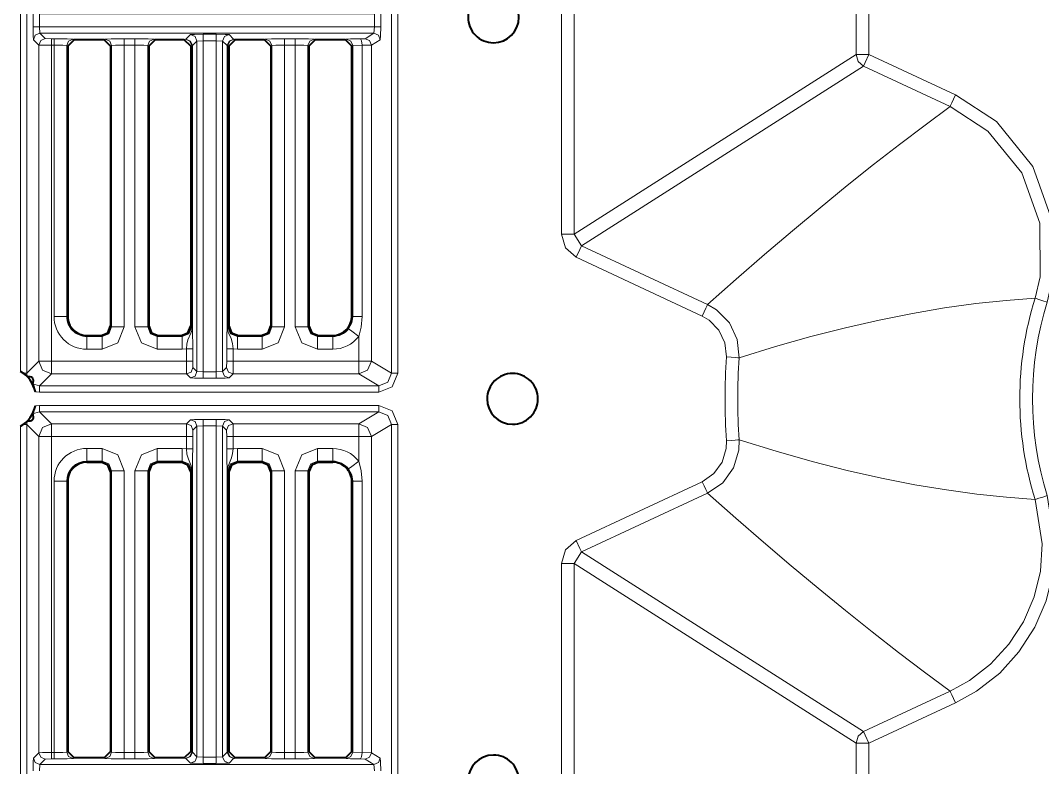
# Model space of a CAD drawing. Header units: millimetres. Extents: x 0 to 2941, y -405 to 1422.
# Drawn here: x 516.4 to 596.7, y 1024.2 to 1082.9 of the extents above; entities that cross this region are included whole.
import ezdxf

# ---------------------------------------------------------------- set-up
doc = ezdxf.new("R2010")
doc.units = ezdxf.units.MM
doc.layers.add('FINE', color=9, linetype='Continuous')
doc.layers.add('OUTLINE', color=7, linetype='Continuous')

msp = doc.modelspace()

# ---------------------------------------------------------------- linework, layer by layer
at = {"layer": 'FINE', "lineweight": 9}
for p, q in [((516.38, 1055.348), (516.38, 1109.928)), ((546.044, 1109.928), (546.044, 1055.202)), ((558.922, 1066.131), (558.922, 1105.839)), ((559.92, 1105.839), (559.92, 1066.131)), ((517.378, 1082.427), (517.378, 1083.453)), ((582.092, 1080.256), (582.092, 1083.667)), ((517.878, 1082.427), (517.903, 1081.928)), ((517.903, 1081.928), (518.323, 1081.508)), ((529.395, 1081.466), (529.752, 1081.823)), ((530.751, 1081.849), (531.777, 1081.849)), ((532.777, 1081.823), (533.134, 1081.466)), ((544.171, 1081.928), (544.213, 1082.427)), ((517.823, 1081.008), (517.403, 1081.428)), ((517.823, 1056.147), (517.823, 1081.008)), ((518.323, 1081.508), (518.823, 1081.495)), ((518.823, 1081.495), (519.019, 1081.495)), ((518.823, 1080.995), (518.823, 1056.147)), ((520.517, 1081.458), (520.599, 1081.417)), ((522.964, 1081.417), (523.046, 1081.458)), ((523.546, 1080.958), (523.464, 1080.917)), ((523.546, 1058.84), (523.546, 1080.958)), ((524.544, 1081.495), (525.384, 1081.495)), ((524.544, 1080.995), (524.544, 1058.84)), ((525.384, 1080.995), (524.544, 1080.995)), ((525.384, 1058.84), (525.384, 1080.995)), ((526.464, 1080.917), (526.383, 1080.958)), ((526.383, 1080.958), (526.383, 1058.84)), ((526.882, 1081.458), (526.964, 1081.417)), ((529.264, 1081.417), (529.346, 1081.458)), ((529.346, 1081.458), (529.395, 1081.466)), ((529.846, 1080.958), (529.764, 1080.917)), ((529.878, 1080.966), (529.846, 1080.958)), ((529.846, 1058.84), (529.846, 1080.958)), ((529.878, 1058.84), (529.878, 1080.966)), ((530.252, 1081.323), (529.894, 1080.966)), ((529.894, 1080.966), (529.894, 1058.84)), ((530.751, 1081.349), (530.252, 1081.323)), ((530.252, 1055.331), (530.252, 1081.323)), ((530.751, 1081.349), (530.751, 1055.306)), ((531.777, 1055.306), (531.777, 1081.349)), ((532.634, 1080.966), (532.277, 1081.323)), ((532.277, 1081.323), (532.277, 1055.331)), ((532.634, 1058.84), (532.634, 1080.966)), ((532.651, 1080.966), (532.651, 1058.84)), ((532.683, 1080.958), (532.651, 1080.966)), ((532.764, 1080.917), (532.683, 1080.958)), ((532.683, 1080.958), (532.683, 1058.84)), ((533.134, 1081.466), (533.182, 1081.458)), ((533.182, 1081.458), (533.264, 1081.417)), ((535.564, 1081.417), (535.646, 1081.458)), ((537.144, 1081.495), (537.984, 1081.495)), ((537.144, 1080.995), (537.144, 1058.84)), ((539.482, 1081.458), (539.564, 1081.417)), ((541.929, 1081.417), (542.015, 1081.46)), ((543.242, 1080.996), (542.515, 1080.96)), ((543.106, 1081.495), (543.47, 1081.507)), ((543.97, 1081.008), (543.242, 1080.996)), ((543.242, 1080.996), (543.242, 1059.672)), ((544.67, 1081.428), (543.97, 1081.008)), ((559.92, 1066.131), (582.092, 1080.256)), ((582.668, 1079.352), (560.496, 1065.227)), ((589.472, 1076.179), (582.668, 1079.352)), ((559.92, 1066.131), (560.496, 1065.227)), ((560.496, 1065.227), (570.4, 1060.609)), ((569.978, 1059.704), (560.075, 1064.322)), ((520.017, 1059.672), (520.099, 1059.672)), ((542.429, 1059.672), (542.515, 1059.672)), ((523.464, 1058.921), (523.546, 1058.84)), ((526.383, 1058.84), (526.464, 1058.921)), ((529.764, 1058.921), (529.846, 1058.84)), ((532.683, 1058.84), (532.764, 1058.921)), ((536.064, 1058.921), (536.146, 1058.84)), ((538.983, 1058.84), (539.064, 1058.921)), ((521.599, 1058.172), (521.599, 1058.091)), ((521.599, 1058.091), (522.797, 1058.091)), ((522.797, 1058.091), (522.715, 1058.172)), ((527.213, 1058.172), (527.132, 1058.091)), ((527.132, 1058.091), (529.097, 1058.091)), ((529.097, 1058.091), (529.015, 1058.172)), ((533.513, 1058.172), (533.432, 1058.091)), ((533.432, 1058.091), (535.397, 1058.091)), ((535.397, 1058.091), (535.315, 1058.172)), ((539.813, 1058.172), (539.732, 1058.091)), ((539.732, 1058.091), (540.929, 1058.091)), ((540.929, 1058.091), (540.929, 1058.172)), ((542.971, 1056.147), (542.971, 1058.095)), ((529.097, 1057.092), (527.132, 1057.092)), ((529.424, 1057.123), (529.097, 1057.092)), ((529.424, 1056.147), (529.424, 1057.123)), ((529.923, 1057.123), (529.923, 1056.147)), ((532.605, 1056.147), (532.605, 1057.123)), ((533.432, 1057.092), (533.105, 1057.123)), ((535.397, 1057.092), (533.432, 1057.092)), ((540.929, 1057.092), (539.732, 1057.092)), ((516.88, 1055.203), (517.823, 1056.147)), ((518.823, 1056.147), (529.424, 1056.147)), ((529.923, 1056.147), (529.936, 1055.647)), ((532.592, 1055.647), (532.605, 1056.147)), ((516.88, 1055.203), (516.913, 1054.948)), ((518.823, 1055.147), (517.879, 1054.203)), ((529.436, 1055.147), (518.823, 1055.147)), ((529.752, 1054.832), (529.436, 1055.147)), ((529.936, 1055.647), (530.252, 1055.331)), ((530.252, 1055.331), (530.751, 1055.306)), ((530.751, 1055.306), (531.777, 1055.306)), ((531.777, 1055.306), (532.277, 1055.331)), ((532.277, 1055.331), (532.592, 1055.647)), ((533.092, 1055.147), (532.777, 1054.832)), ((542.971, 1055.147), (533.092, 1055.147)), ((517.34, 1054.361), (517.879, 1054.203)), ((531.777, 1054.806), (530.751, 1054.806)), ((517.879, 1053.703), (517.556, 1053.739)), ((544.544, 1053.703), (517.879, 1053.703)), ((517.879, 1052.178), (517.34, 1052.02)), ((517.556, 1052.642), (517.879, 1052.678)), ((544.544, 1052.178), (517.879, 1052.178)), ((517.879, 1052.178), (518.823, 1051.234)), ((542.971, 1051.234), (544.544, 1052.178)), ((516.913, 1051.433), (516.88, 1051.178)), ((516.88, 1051.178), (516.88, 996.453)), ((530.751, 1051.575), (531.777, 1051.575)), ((532.777, 1051.549), (533.092, 1051.234)), ((533.092, 1051.234), (542.971, 1051.234)), ((545.544, 1051.179), (543.97, 1050.234)), ((516.38, 996.453), (516.38, 1051.033)), ((529.936, 1050.734), (529.923, 1050.234)), ((530.252, 1051.049), (529.936, 1050.734)), ((530.751, 1051.075), (530.252, 1051.049)), ((530.252, 1025.058), (530.252, 1051.049)), ((530.751, 1051.075), (530.751, 1025.032)), ((531.777, 1025.032), (531.777, 1051.075)), ((532.592, 1050.734), (532.277, 1051.049)), ((532.605, 1050.234), (532.592, 1050.734)), ((518.823, 1050.234), (518.823, 1025.386)), ((529.424, 1050.234), (518.823, 1050.234)), ((529.424, 1049.258), (529.424, 1050.234)), ((529.923, 1050.234), (529.923, 1049.258)), ((532.605, 1049.258), (532.605, 1050.234)), ((542.971, 1050.234), (533.105, 1050.234)), ((533.105, 1050.234), (533.105, 1049.258)), ((542.971, 1048.286), (542.971, 1050.234)), ((543.97, 1050.234), (543.97, 1025.373)), ((521.599, 1049.288), (522.797, 1049.288)), ((527.132, 1049.288), (529.097, 1049.288)), ((529.097, 1049.288), (529.424, 1049.258)), ((533.105, 1049.258), (533.432, 1049.288)), ((533.432, 1049.288), (535.397, 1049.288)), ((539.732, 1049.288), (540.929, 1049.288)), ((521.599, 1048.29), (521.599, 1048.208)), ((522.797, 1048.29), (521.599, 1048.29)), ((522.715, 1048.208), (522.797, 1048.29)), ((529.097, 1048.29), (527.132, 1048.29)), ((527.132, 1048.29), (527.213, 1048.208)), ((529.015, 1048.208), (529.097, 1048.29)), ((533.432, 1048.29), (533.513, 1048.208)), ((535.397, 1048.29), (533.432, 1048.29)), ((535.315, 1048.208), (535.397, 1048.29)), ((540.929, 1048.29), (539.732, 1048.29)), ((539.732, 1048.29), (539.813, 1048.208)), ((540.929, 1048.208), (540.929, 1048.29)), ((523.546, 1047.541), (523.464, 1047.459)), ((524.544, 1047.541), (524.544, 1025.386)), ((525.384, 1025.386), (525.384, 1047.541)), ((526.383, 1047.541), (526.383, 1025.423)), ((526.464, 1047.459), (526.383, 1047.541)), ((529.846, 1047.541), (529.764, 1047.459)), ((529.846, 1025.423), (529.846, 1047.541)), ((529.878, 1025.415), (529.878, 1047.541)), ((529.894, 1047.541), (529.894, 1025.415)), ((532.634, 1025.415), (532.634, 1047.541)), ((532.651, 1047.541), (532.651, 1025.415)), ((532.683, 1047.541), (532.683, 1025.423)), ((532.764, 1047.459), (532.683, 1047.541)), ((536.146, 1047.541), (536.064, 1047.459)), ((536.146, 1025.423), (536.146, 1047.541)), ((537.144, 1047.541), (537.144, 1025.386)), ((539.064, 1047.459), (538.983, 1047.541)), ((519.019, 1025.386), (519.019, 1046.709)), ((520.017, 1046.709), (520.017, 1025.423)), ((520.099, 1046.709), (520.017, 1046.709)), ((542.515, 1046.709), (542.429, 1046.709)), ((543.242, 1046.709), (543.242, 1025.385)), ((570.4, 1045.772), (560.496, 1041.154)), ((560.496, 1041.154), (559.92, 1040.249)), ((560.496, 1041.154), (582.668, 1027.029)), ((558.922, 1000.542), (558.922, 1040.249)), ((582.092, 1026.124), (559.92, 1040.249)), ((559.92, 1040.249), (559.92, 1000.542)), ((582.668, 1027.029), (589.472, 1030.202)), ((518.823, 1025.386), (519.019, 1025.386)), ((520.017, 1025.423), (520.099, 1025.464)), ((524.544, 1025.386), (525.384, 1025.386)), ((526.383, 1025.423), (526.464, 1025.464)), ((529.764, 1025.464), (529.846, 1025.423)), ((529.846, 1025.423), (529.878, 1025.415)), ((529.894, 1025.415), (530.252, 1025.058)), ((532.651, 1025.415), (532.683, 1025.423)), ((532.683, 1025.423), (532.764, 1025.464)), ((536.064, 1025.464), (536.146, 1025.423)), ((537.144, 1025.386), (537.984, 1025.386)), ((542.515, 1025.421), (543.242, 1025.385)), ((543.242, 1025.385), (543.97, 1025.373)), ((582.092, 1022.714), (582.092, 1026.124)), ((518.323, 1024.873), (517.903, 1024.453)), ((518.823, 1024.886), (518.323, 1024.873)), ((519.019, 1024.886), (518.823, 1024.886)), ((523.046, 1024.923), (522.964, 1024.964)), ((525.384, 1024.886), (524.544, 1024.886)), ((526.964, 1024.964), (526.882, 1024.923)), ((529.346, 1024.923), (529.264, 1024.964)), ((529.395, 1024.915), (529.346, 1024.923)), ((529.752, 1024.558), (529.395, 1024.915)), ((530.252, 1025.058), (530.751, 1025.032)), ((530.751, 1025.032), (531.777, 1025.032)), ((531.777, 1025.032), (532.277, 1025.058)), ((533.134, 1024.915), (532.777, 1024.558)), ((533.182, 1024.923), (533.134, 1024.915)), ((533.264, 1024.964), (533.182, 1024.923)), ((535.646, 1024.923), (535.564, 1024.964)), ((537.984, 1024.886), (537.144, 1024.886)), ((539.564, 1024.964), (539.482, 1024.923)), ((542.015, 1024.921), (541.929, 1024.964)), ((543.47, 1024.874), (543.106, 1024.885)), ((544.171, 1024.453), (543.47, 1024.874)), ((543.97, 1025.373), (544.67, 1024.953)), ((517.903, 1024.453), (517.878, 1023.953)), ((517.903, 1024.453), (544.171, 1024.453)), ((531.777, 1024.532), (530.751, 1024.532)), ((544.213, 1023.953), (544.171, 1024.453))]:
    msp.add_line(p, q, dxfattribs=at)
for points in [[(517.823, 1108.984), (516.88, 1109.928), (516.88, 1055.203)], [(543.97, 1081.008), (543.97, 1056.147), (545.544, 1055.202), (545.544, 1109.928), (543.97, 1108.984)], [(543.97, 1084.873), (544.67, 1084.453), (544.7, 1084.151), (544.713, 1083.453), (544.713, 1082.427)], [(588.095, 1083.667), (583.09, 1083.667), (583.09, 1080.256)], [(517.878, 1082.427), (517.529, 1082.427), (517.378, 1082.427)], [(517.403, 1081.428), (517.385, 1081.73), (517.378, 1082.427)], [(517.903, 1081.928), (517.55, 1081.781), (517.403, 1081.428)], [(543.47, 1081.507), (544.171, 1081.928), (517.903, 1081.928)], [(529.752, 1081.823), (530.054, 1081.841), (530.751, 1081.849)], [(529.752, 1081.823), (530.105, 1081.676), (530.252, 1081.323)], [(530.751, 1081.849), (530.751, 1081.697), (530.751, 1081.349)], [(531.777, 1081.849), (531.777, 1081.697), (531.777, 1081.349)], [(531.777, 1081.849), (532.475, 1081.841), (532.777, 1081.823)], [(532.777, 1081.823), (532.424, 1081.676), (532.277, 1081.323)], [(544.171, 1081.928), (544.524, 1081.781), (544.67, 1081.428)], [(544.213, 1082.427), (544.559, 1082.427), (544.713, 1082.427)], [(544.713, 1082.427), (544.7, 1081.73), (544.67, 1081.428)], [(518.323, 1081.508), (517.97, 1081.361), (517.823, 1081.008)], [(518.823, 1080.995), (518.125, 1080.999), (517.823, 1081.008)], [(518.823, 1081.495), (518.823, 1081.344), (518.823, 1080.995)], [(519.019, 1059.672), (519.019, 1080.995), (518.823, 1080.995)], [(519.019, 1080.995), (519.019, 1081.344), (519.019, 1081.495)], [(519.019, 1081.495), (520.051, 1081.484), (520.517, 1081.458)], [(520.017, 1080.958), (519.707, 1080.984), (519.019, 1080.995)], [(520.017, 1080.958), (520.164, 1081.311), (520.517, 1081.458)], [(520.099, 1080.917), (520.017, 1080.958), (520.017, 1059.672)], [(523.046, 1081.458), (523.512, 1081.484), (524.544, 1081.495)], [(523.046, 1081.458), (523.399, 1081.311), (523.546, 1080.958)], [(524.544, 1080.995), (523.856, 1080.984), (523.546, 1080.958)], [(524.544, 1080.995), (524.544, 1081.344), (524.544, 1081.495)], [(525.384, 1080.995), (525.384, 1081.344), (525.384, 1081.495)], [(525.384, 1081.495), (526.417, 1081.484), (526.882, 1081.458)], [(526.383, 1080.958), (526.073, 1080.984), (525.384, 1080.995)], [(526.383, 1080.958), (526.529, 1081.311), (526.882, 1081.458)], [(529.346, 1081.458), (529.699, 1081.311), (529.846, 1080.958)], [(529.395, 1081.466), (529.735, 1081.318), (529.878, 1080.966)], [(529.395, 1081.466), (529.748, 1081.319), (529.894, 1080.966)], [(529.894, 1080.966), (529.889, 1080.966), (529.878, 1080.966)], [(532.277, 1081.323), (531.777, 1081.349), (530.751, 1081.349)], [(533.134, 1081.466), (532.781, 1081.319), (532.634, 1080.966)], [(532.651, 1080.966), (532.639, 1080.966), (532.634, 1080.966)], [(533.134, 1081.466), (532.794, 1081.318), (532.651, 1080.966)], [(533.182, 1081.458), (532.829, 1081.311), (532.683, 1080.958)], [(535.646, 1081.458), (536.112, 1081.484), (537.144, 1081.495)], [(536.146, 1080.958), (535.999, 1081.311), (535.646, 1081.458)], [(536.146, 1058.84), (536.146, 1080.958), (536.064, 1080.917)], [(537.144, 1080.995), (536.456, 1080.984), (536.146, 1080.958)], [(537.144, 1080.995), (537.144, 1081.344), (537.144, 1081.495)], [(537.984, 1058.84), (537.984, 1080.995), (537.144, 1080.995)], [(537.984, 1080.995), (537.984, 1081.344), (537.984, 1081.495)], [(537.984, 1081.495), (539.017, 1081.484), (539.482, 1081.458)], [(538.983, 1080.958), (538.673, 1080.984), (537.984, 1080.995)], [(538.983, 1080.958), (539.129, 1081.311), (539.482, 1081.458)], [(539.064, 1080.917), (538.983, 1080.958), (538.983, 1058.84)], [(542.015, 1081.46), (542.341, 1081.482), (543.106, 1081.495)], [(542.015, 1081.46), (542.368, 1081.313), (542.515, 1080.96)], [(542.515, 1059.672), (542.515, 1080.96), (542.429, 1080.917)], [(543.106, 1081.495), (543.201, 1081.345), (543.242, 1080.996)], [(543.47, 1081.507), (543.823, 1081.361), (543.97, 1081.008)], [(583.09, 1080.256), (582.404, 1080.256), (582.092, 1080.256)], [(582.668, 1079.352), (582.249, 1079.72), (582.092, 1080.256)], [(583.09, 1080.256), (582.8, 1079.634), (582.668, 1079.352)], [(589.894, 1077.084), (589.738, 1076.749), (589.604, 1076.462), (589.511, 1076.262), (589.472, 1076.179)], [(570.4, 1060.609), (572.659, 1062.605), (574.888, 1064.537), (577.085, 1066.406), (579.251, 1068.211), (581.386, 1069.953), (583.453, 1071.602), (585.489, 1073.189), (587.496, 1074.715), (589.472, 1076.179)], [(596.147, 1061.094), (596.548, 1062.795), (596.52, 1067.003), (595.101, 1070.966), (592.448, 1074.237), (589.472, 1076.179)], [(559.92, 1066.131), (559.608, 1066.131), (558.922, 1066.131)], [(560.075, 1064.322), (559.234, 1065.059), (558.922, 1066.131)], [(560.496, 1065.227), (560.365, 1064.944), (560.075, 1064.322)], [(596.147, 1061.094), (593.866, 1060.927), (591.496, 1060.675), (589.041, 1060.335), (586.502, 1059.905), (583.884, 1059.382), (581.238, 1058.778), (578.521, 1058.083), (575.734, 1057.295), (572.881, 1056.415)], [(597.1, 1060.798), (596.747, 1060.907), (596.444, 1061.001), (596.234, 1061.067), (596.147, 1061.094)], [(570.4, 1060.609), (570.361, 1060.525), (570.268, 1060.326), (570.134, 1060.038), (569.978, 1059.704)], [(570.4, 1060.609), (571.1, 1060.198), (572.115, 1059.165), (572.732, 1057.855), (572.881, 1056.415)], [(520.017, 1059.672), (519.707, 1059.672), (519.019, 1059.672)], [(542.181, 1058.705), (542.427, 1059.16), (542.515, 1059.672)], [(543.242, 1059.672), (542.732, 1059.672), (542.515, 1059.672)], [(543.242, 1059.672), (543.171, 1058.836), (542.971, 1058.095)], [(571.885, 1056.481), (571.771, 1057.588), (571.297, 1058.595), (570.516, 1059.388), (569.978, 1059.704)], [(524.544, 1058.84), (524.033, 1057.604), (522.797, 1057.092), (521.599, 1057.092)], [(522.797, 1058.091), (523.327, 1058.309), (523.546, 1058.84)], [(523.546, 1058.84), (523.856, 1058.84), (524.544, 1058.84)], [(525.384, 1058.84), (526.073, 1058.84), (526.383, 1058.84)], [(527.132, 1057.092), (525.896, 1057.604), (525.384, 1058.84)], [(526.383, 1058.84), (526.601, 1058.309), (527.132, 1058.091)], [(529.097, 1058.091), (529.628, 1058.309), (529.846, 1058.84)], [(529.424, 1057.123), (529.467, 1057.487), (529.545, 1057.83), (529.769, 1058.348), (529.82, 1058.485), (529.85, 1058.591), (529.873, 1058.737), (529.877, 1058.807), (529.878, 1058.84)], [(529.846, 1058.84), (529.856, 1058.84), (529.878, 1058.84)], [(529.878, 1058.84), (529.889, 1058.84), (529.894, 1058.84)], [(529.894, 1058.84), (529.894, 1058.827), (529.895, 1058.8), (529.896, 1058.741), (529.897, 1058.692), (529.9, 1058.618), (529.914, 1058.124), (529.921, 1057.653), (529.923, 1057.123)], [(532.605, 1057.123), (532.608, 1057.715), (532.617, 1058.263), (532.63, 1058.671), (532.634, 1058.779), (532.634, 1058.813), (532.634, 1058.84)], [(532.651, 1058.84), (532.639, 1058.84), (532.634, 1058.84)], [(532.651, 1058.84), (532.672, 1058.84), (532.683, 1058.84)], [(532.651, 1058.84), (532.653, 1058.77), (532.662, 1058.683), (532.722, 1058.444), (532.944, 1057.944), (533.055, 1057.53), (533.105, 1057.123)], [(532.683, 1058.84), (532.901, 1058.309), (533.432, 1058.091)], [(535.397, 1058.091), (535.928, 1058.309), (536.146, 1058.84)], [(537.144, 1058.84), (536.633, 1057.604), (535.397, 1057.092)], [(536.146, 1058.84), (536.456, 1058.84), (537.144, 1058.84)], [(538.983, 1058.84), (538.673, 1058.84), (537.984, 1058.84)], [(539.732, 1057.092), (538.496, 1057.604), (537.984, 1058.84)], [(538.983, 1058.84), (539.201, 1058.309), (539.732, 1058.091)], [(542.971, 1058.095), (542.426, 1058.516), (542.181, 1058.705)], [(521.599, 1058.091), (521.599, 1057.781), (521.599, 1057.092)], [(522.797, 1058.091), (522.797, 1057.781), (522.797, 1057.092)], [(527.132, 1057.092), (527.132, 1057.781), (527.132, 1058.091)], [(529.097, 1057.092), (529.097, 1057.781), (529.097, 1058.091)], [(533.432, 1057.092), (533.432, 1057.781), (533.432, 1058.091)], [(535.397, 1057.092), (535.397, 1057.781), (535.397, 1058.091)], [(539.732, 1058.091), (539.732, 1057.781), (539.732, 1057.092)], [(540.929, 1057.092), (540.929, 1057.781), (540.929, 1058.091)], [(529.424, 1057.123), (529.773, 1057.123), (529.923, 1057.123)], [(533.105, 1057.123), (532.756, 1057.123), (532.605, 1057.123)], [(533.105, 1057.123), (533.105, 1056.147), (542.971, 1056.147)], [(518.823, 1056.147), (518.125, 1056.147), (517.823, 1056.147)], [(518.823, 1055.147), (518.116, 1055.44), (517.823, 1056.147)], [(518.823, 1056.147), (518.823, 1055.449), (518.823, 1055.147)], [(529.424, 1056.147), (529.773, 1056.147), (529.923, 1056.147)], [(529.436, 1055.147), (529.427, 1055.449), (529.424, 1056.147)], [(533.105, 1056.147), (532.756, 1056.147), (532.605, 1056.147)], [(533.105, 1056.147), (533.101, 1055.449), (533.092, 1055.147)], [(542.971, 1056.147), (543.662, 1056.147), (543.97, 1056.147)], [(543.97, 1056.147), (543.677, 1055.44), (542.971, 1055.147)], [(542.971, 1056.147), (542.971, 1055.449), (542.971, 1055.147)], [(572.881, 1056.415), (572.789, 1056.421), (572.57, 1056.435), (572.253, 1056.456), (571.885, 1056.481)], [(516.88, 1055.203), (516.801, 1055.203), (516.602, 1055.203)], [(517.879, 1054.203), (544.544, 1054.203), (542.971, 1055.147)], [(529.436, 1055.147), (529.79, 1055.294), (529.936, 1055.647)], [(529.752, 1054.832), (530.105, 1054.978), (530.252, 1055.331)], [(530.751, 1054.806), (530.751, 1054.957), (530.751, 1055.306)], [(531.777, 1054.806), (531.777, 1054.957), (531.777, 1055.306)], [(532.777, 1054.832), (532.424, 1054.978), (532.277, 1055.331)], [(533.092, 1055.147), (532.739, 1055.294), (532.592, 1055.647)], [(544.544, 1054.203), (545.252, 1054.495), (545.544, 1055.202)], [(546.044, 1055.202), (545.605, 1054.142), (544.544, 1053.703)], [(545.544, 1055.202), (545.698, 1055.202), (546.044, 1055.202)], [(530.751, 1054.806), (530.054, 1054.813), (529.752, 1054.832)], [(532.777, 1054.832), (532.475, 1054.813), (531.777, 1054.806)], [(517.879, 1054.203), (517.879, 1054.052), (517.879, 1053.703)], [(544.544, 1054.203), (544.544, 1054.052), (544.544, 1053.703)], [(517.879, 1052.678), (517.879, 1052.329), (517.879, 1052.178)], [(517.879, 1052.678), (544.544, 1052.678), (545.605, 1052.239), (546.044, 1051.179), (546.044, 996.453)], [(544.544, 1052.678), (544.544, 1052.329), (544.544, 1052.178)], [(545.544, 1051.179), (545.252, 1051.885), (544.544, 1052.178)], [(516.602, 1051.178), (516.801, 1051.178), (516.88, 1051.178)], [(517.378, 1023.953), (517.385, 1024.651), (517.403, 1024.953), (517.823, 1025.373), (517.823, 1050.234), (516.88, 1051.178)], [(517.823, 1050.234), (518.116, 1050.941), (518.823, 1051.234)], [(518.823, 1051.234), (529.436, 1051.234), (529.752, 1051.549)], [(518.823, 1051.234), (518.823, 1050.932), (518.823, 1050.234)], [(529.424, 1050.234), (529.427, 1050.932), (529.436, 1051.234)], [(529.936, 1050.734), (529.79, 1051.087), (529.436, 1051.234)], [(529.752, 1051.549), (530.054, 1051.567), (530.751, 1051.575)], [(530.252, 1051.049), (530.105, 1051.403), (529.752, 1051.549)], [(530.751, 1051.075), (530.751, 1051.424), (530.751, 1051.575)], [(531.777, 1051.075), (531.777, 1051.424), (531.777, 1051.575)], [(531.777, 1051.575), (532.475, 1051.567), (532.777, 1051.549)], [(532.277, 1051.049), (532.424, 1051.403), (532.777, 1051.549)], [(532.592, 1050.734), (532.739, 1051.087), (533.092, 1051.234)], [(533.092, 1051.234), (533.101, 1050.932), (533.105, 1050.234)], [(542.971, 1051.234), (543.677, 1050.941), (543.97, 1050.234)], [(542.971, 1051.234), (542.971, 1050.932), (542.971, 1050.234)], [(544.67, 1021.928), (543.97, 1021.508), (543.97, 997.397), (545.544, 996.453), (545.544, 1051.179)], [(545.544, 1051.179), (545.698, 1051.179), (546.044, 1051.179)], [(532.277, 1051.049), (531.777, 1051.075), (530.751, 1051.075)], [(532.277, 1051.049), (532.277, 1025.058), (532.634, 1025.415)], [(517.823, 1050.234), (518.125, 1050.234), (518.823, 1050.234)], [(529.923, 1050.234), (529.773, 1050.234), (529.424, 1050.234)], [(532.605, 1050.234), (532.756, 1050.234), (533.105, 1050.234)], [(543.97, 1050.234), (543.662, 1050.234), (542.971, 1050.234)], [(558.922, 1040.249), (559.234, 1041.322), (560.075, 1042.059), (569.978, 1046.677), (570.894, 1047.31), (571.548, 1048.211), (571.867, 1049.277), (571.885, 1049.9)], [(572.881, 1049.966), (572.858, 1049.155), (572.442, 1047.768), (571.591, 1046.596), (570.4, 1045.772)], [(572.881, 1049.966), (572.789, 1049.96), (572.57, 1049.946), (572.253, 1049.925), (571.885, 1049.9)], [(572.881, 1049.966), (575.785, 1049.071), (578.621, 1048.271), (581.384, 1047.567), (584.074, 1046.958), (586.686, 1046.442), (589.174, 1046.026), (591.582, 1045.696), (593.907, 1045.45), (596.147, 1045.287)], [(521.599, 1049.288), (521.599, 1048.6), (521.599, 1048.29)], [(522.797, 1049.288), (522.797, 1048.6), (522.797, 1048.29)], [(522.797, 1049.288), (524.033, 1048.777), (524.544, 1047.541)], [(525.384, 1047.541), (525.896, 1048.777), (527.132, 1049.288)], [(527.132, 1048.29), (527.132, 1048.6), (527.132, 1049.288)], [(529.097, 1048.29), (529.097, 1048.6), (529.097, 1049.288)], [(529.923, 1049.258), (529.773, 1049.258), (529.424, 1049.258)], [(529.878, 1047.541), (529.875, 1047.611), (529.866, 1047.698), (529.807, 1047.937), (529.585, 1048.437), (529.474, 1048.851), (529.424, 1049.258)], [(529.923, 1049.258), (529.92, 1048.666), (529.911, 1048.118), (529.898, 1047.71), (529.895, 1047.602), (529.894, 1047.568), (529.894, 1047.541)], [(532.605, 1049.258), (532.756, 1049.258), (533.105, 1049.258)], [(532.634, 1047.541), (532.634, 1047.553), (532.634, 1047.581), (532.633, 1047.64), (532.631, 1047.689), (532.628, 1047.763), (532.614, 1048.257), (532.608, 1048.728), (532.605, 1049.258)], [(533.105, 1049.258), (533.062, 1048.894), (532.984, 1048.551), (532.759, 1048.033), (532.708, 1047.896), (532.679, 1047.789), (532.656, 1047.644), (532.651, 1047.574), (532.651, 1047.541)], [(533.432, 1048.29), (533.432, 1048.6), (533.432, 1049.288)], [(535.397, 1048.29), (535.397, 1048.6), (535.397, 1049.288)], [(535.397, 1049.288), (536.633, 1048.777), (537.144, 1047.541)], [(537.984, 1025.386), (537.984, 1047.541), (538.496, 1048.777), (539.732, 1049.288)], [(539.732, 1048.29), (539.732, 1048.6), (539.732, 1049.288)], [(540.929, 1048.29), (540.929, 1048.6), (540.929, 1049.288)], [(523.546, 1047.541), (523.327, 1048.072), (522.797, 1048.29)], [(527.132, 1048.29), (526.601, 1048.072), (526.383, 1047.541)], [(529.846, 1047.541), (529.628, 1048.072), (529.097, 1048.29)], [(533.432, 1048.29), (532.901, 1048.072), (532.683, 1047.541)], [(536.146, 1047.541), (535.928, 1048.072), (535.397, 1048.29)], [(539.732, 1048.29), (539.201, 1048.072), (538.983, 1047.541)], [(542.181, 1047.676), (542.426, 1047.865), (542.971, 1048.286)], [(542.971, 1048.286), (543.174, 1047.529), (543.242, 1046.709)], [(523.464, 1025.464), (523.546, 1025.423), (523.546, 1047.541)], [(524.544, 1047.541), (523.856, 1047.541), (523.546, 1047.541)], [(525.384, 1047.541), (526.073, 1047.541), (526.383, 1047.541)], [(529.846, 1047.541), (529.856, 1047.541), (529.878, 1047.541)], [(529.894, 1047.541), (529.889, 1047.541), (529.878, 1047.541)], [(532.634, 1047.541), (532.639, 1047.541), (532.651, 1047.541)], [(532.651, 1047.541), (532.672, 1047.541), (532.683, 1047.541)], [(536.146, 1047.541), (536.456, 1047.541), (537.144, 1047.541)], [(537.984, 1047.541), (538.673, 1047.541), (538.983, 1047.541)], [(538.983, 1047.541), (538.983, 1025.423), (539.064, 1025.464)], [(542.515, 1046.709), (542.431, 1047.211), (542.181, 1047.676)], [(519.019, 1046.709), (519.707, 1046.709), (520.017, 1046.709)], [(542.429, 1025.464), (542.515, 1025.421), (542.515, 1046.709)], [(542.515, 1046.709), (542.732, 1046.709), (543.242, 1046.709)], [(570.4, 1045.772), (570.361, 1045.856), (570.268, 1046.055), (570.134, 1046.342), (569.978, 1046.677)], [(589.472, 1030.202), (587.46, 1031.693), (585.416, 1033.249), (583.341, 1034.868), (581.235, 1036.55), (579.097, 1038.296), (576.968, 1040.073), (574.809, 1041.911), (572.619, 1043.811), (570.4, 1045.772)], [(597.1, 1045.583), (597.708, 1041.796), (597.56, 1039.552), (597.021, 1037.301), (596.139, 1035.234), (594.886, 1033.29), (593.369, 1031.632), (591.544, 1030.211), (589.894, 1029.297)], [(597.1, 1045.583), (596.747, 1045.474), (596.444, 1045.38), (596.234, 1045.314), (596.147, 1045.287)], [(589.472, 1030.202), (591.001, 1031.049), (592.647, 1032.323), (594.097, 1033.9), (595.229, 1035.647), (596.075, 1037.616), (596.564, 1039.64), (596.711, 1041.779), (596.147, 1045.287)], [(560.496, 1041.154), (560.365, 1041.437), (560.075, 1042.059)], [(558.922, 1040.249), (559.608, 1040.249), (559.92, 1040.249)], [(589.894, 1029.297), (589.738, 1029.632), (589.604, 1029.919), (589.511, 1030.119), (589.472, 1030.202)], [(589.894, 1029.297), (583.09, 1026.124), (583.09, 1022.714), (588.095, 1022.714)], [(582.092, 1026.124), (582.249, 1026.66), (582.668, 1027.029)], [(583.09, 1026.124), (582.8, 1026.746), (582.668, 1027.029)], [(517.823, 1025.373), (518.125, 1025.382), (518.823, 1025.386)], [(518.823, 1024.886), (518.823, 1025.037), (518.823, 1025.386)], [(519.019, 1025.386), (519.707, 1025.396), (520.017, 1025.423)], [(519.019, 1024.886), (519.019, 1025.037), (519.019, 1025.386)], [(520.517, 1024.923), (520.164, 1025.07), (520.017, 1025.423)], [(523.546, 1025.423), (523.399, 1025.07), (523.046, 1024.923)], [(523.546, 1025.423), (523.856, 1025.396), (524.544, 1025.386)], [(524.544, 1025.386), (524.544, 1025.037), (524.544, 1024.886)], [(525.384, 1025.386), (526.073, 1025.396), (526.383, 1025.423)], [(525.384, 1025.386), (525.384, 1025.037), (525.384, 1024.886)], [(526.882, 1024.923), (526.529, 1025.07), (526.383, 1025.423)], [(529.846, 1025.423), (529.699, 1025.07), (529.346, 1024.923)], [(529.878, 1025.415), (529.735, 1025.063), (529.395, 1024.915)], [(529.894, 1025.415), (529.748, 1025.062), (529.395, 1024.915)], [(529.878, 1025.415), (529.889, 1025.415), (529.894, 1025.415)], [(532.634, 1025.415), (532.781, 1025.062), (533.134, 1024.915)], [(532.634, 1025.415), (532.639, 1025.415), (532.651, 1025.415)], [(532.651, 1025.415), (532.794, 1025.063), (533.134, 1024.915)], [(532.683, 1025.423), (532.829, 1025.07), (533.182, 1024.923)], [(535.646, 1024.923), (535.999, 1025.07), (536.146, 1025.423)], [(536.146, 1025.423), (536.456, 1025.396), (537.144, 1025.386)], [(537.144, 1024.886), (537.144, 1025.037), (537.144, 1025.386)], [(537.984, 1025.386), (538.673, 1025.396), (538.983, 1025.423)], [(537.984, 1024.886), (537.984, 1025.037), (537.984, 1025.386)], [(539.482, 1024.923), (539.129, 1025.07), (538.983, 1025.423)], [(542.015, 1024.921), (542.368, 1025.068), (542.515, 1025.421)], [(543.106, 1024.885), (543.201, 1025.036), (543.242, 1025.385)], [(583.09, 1026.124), (582.404, 1026.124), (582.092, 1026.124)], [(517.903, 1024.453), (517.55, 1024.599), (517.403, 1024.953)], [(518.323, 1024.873), (517.97, 1025.02), (517.823, 1025.373)], [(520.599, 1024.964), (520.517, 1024.923), (520.051, 1024.897), (519.019, 1024.886)], [(524.544, 1024.886), (523.512, 1024.897), (523.046, 1024.923)], [(526.882, 1024.923), (526.417, 1024.897), (525.384, 1024.886)], [(530.252, 1025.058), (530.105, 1024.704), (529.752, 1024.558)], [(530.751, 1025.032), (530.751, 1024.683), (530.751, 1024.532)], [(531.777, 1025.032), (531.777, 1024.683), (531.777, 1024.532)], [(532.277, 1025.058), (532.424, 1024.704), (532.777, 1024.558)], [(537.144, 1024.886), (536.112, 1024.897), (535.646, 1024.923)], [(539.482, 1024.923), (539.017, 1024.897), (537.984, 1024.886)], [(543.106, 1024.885), (542.341, 1024.899), (542.015, 1024.921)], [(543.47, 1024.874), (543.823, 1025.02), (543.97, 1025.373)], [(544.171, 1024.453), (544.524, 1024.6), (544.67, 1024.953)], [(544.67, 1024.953), (544.7, 1024.651), (544.713, 1023.953)], [(530.751, 1024.532), (530.054, 1024.54), (529.752, 1024.558)], [(532.777, 1024.558), (532.475, 1024.54), (531.777, 1024.532)]]:
    msp.add_lwpolyline(points, dxfattribs=at)
msp.add_lwpolyline([(517.878, 1082.427), (544.213, 1082.427), (544.213, 1083.453), (517.878, 1083.453)], close=True, dxfattribs=at)
for points in [[(583.09, 1080.256), (589.894, 1077.084), (593.106, 1074.987), (595.97, 1071.456), (597.503, 1067.177), (597.533, 1062.634), (597.1, 1060.797, 0.151878), (597.1, 1045.583)], [(596.147, 1061.094, 0.151875), (596.147, 1045.287)], [(519.019, 1059.672, 0.414238), (521.599, 1057.093)], [(520.017, 1059.672, 0.414237), (521.599, 1058.091)], [(540.929, 1058.091, 0.23222), (542.181, 1058.705)], [(540.929, 1057.093, 0.232195), (542.971, 1058.095)], [(571.885, 1056.481, 0.0331), (571.885, 1049.9)], [(572.881, 1056.415, 0.033096), (572.881, 1049.966)], [(521.599, 1049.289, 0.414209), (519.019, 1046.709)], [(542.971, 1048.286, 0.232165), (540.929, 1049.289)], [(521.599, 1048.29, 0.41419), (520.017, 1046.709)], [(542.181, 1047.676, 0.232267), (540.929, 1048.29)]]:
    msp.add_lwpolyline(points, format="xyb", dxfattribs=at)
at = {"layer": 'OUTLINE', "lineweight": 40}
for p, q in [((520.599, 1081.417), (520.099, 1080.917)), ((520.099, 1080.917), (520.099, 1059.672)), ((522.964, 1081.417), (520.599, 1081.417)), ((523.464, 1080.917), (522.964, 1081.417)), ((523.464, 1080.917), (523.464, 1058.921)), ((526.964, 1081.417), (526.464, 1080.917)), ((526.464, 1080.917), (526.464, 1058.921)), ((529.264, 1081.417), (526.964, 1081.417)), ((529.764, 1080.917), (529.264, 1081.417)), ((529.764, 1080.917), (529.764, 1058.921)), ((533.264, 1081.417), (532.764, 1080.917)), ((532.764, 1080.917), (532.764, 1058.921)), ((535.564, 1081.417), (533.264, 1081.417)), ((536.064, 1080.917), (535.564, 1081.417)), ((536.064, 1080.917), (536.064, 1058.921)), ((539.564, 1081.417), (539.064, 1080.917)), ((539.064, 1080.917), (539.064, 1058.921)), ((541.929, 1081.417), (539.564, 1081.417)), ((542.429, 1080.917), (541.929, 1081.417)), ((542.429, 1059.672), (542.429, 1080.917)), ((521.599, 1058.172), (522.715, 1058.172)), ((527.213, 1058.172), (529.015, 1058.172)), ((539.813, 1058.172), (540.929, 1058.172)), ((516.602, 1055.203), (516.38, 1055.348)), ((516.38, 1051.033), (516.602, 1051.178)), ((521.599, 1048.208), (522.715, 1048.208)), ((527.213, 1048.208), (529.015, 1048.208)), ((533.513, 1048.208), (535.315, 1048.208)), ((539.813, 1048.208), (540.929, 1048.208)), ((523.464, 1047.459), (523.464, 1025.464)), ((526.464, 1047.459), (526.464, 1025.464)), ((529.764, 1047.459), (529.764, 1025.464)), ((532.764, 1047.459), (532.764, 1025.464)), ((536.064, 1047.459), (536.064, 1025.464)), ((539.064, 1047.459), (539.064, 1025.464)), ((520.099, 1046.709), (520.099, 1025.464)), ((542.429, 1025.464), (542.429, 1046.709)), ((520.099, 1025.464), (520.599, 1024.964)), ((522.964, 1024.964), (523.464, 1025.464)), ((526.464, 1025.464), (526.964, 1024.964)), ((529.264, 1024.964), (529.764, 1025.464)), ((532.764, 1025.464), (533.264, 1024.964)), ((535.564, 1024.964), (536.064, 1025.464)), ((539.064, 1025.464), (539.564, 1024.964)), ((541.929, 1024.964), (542.429, 1025.464)), ((522.964, 1024.964), (520.599, 1024.964)), ((529.264, 1024.964), (526.964, 1024.964)), ((535.564, 1024.964), (533.264, 1024.964)), ((541.929, 1024.964), (539.564, 1024.964))]:
    msp.add_line(p, q, dxfattribs=at)
for points in [[(551.567, 1083.19, 0.414226), (553.567, 1081.191, 0.414201), (555.567, 1083.19, 0.414201), (553.567, 1085.19, 0.414226)], [(553.067, 1053.19, 0.414201), (555.067, 1051.19, 0.414214), (557.067, 1053.19, 0.414214), (555.067, 1055.191, 0.414226)], [(555.567, 1023.19, 0.414226), (553.567, 1025.19, 0.414201), (551.567, 1023.19, 0.414201), (553.567, 1021.19, 0.414226)]]:
    msp.add_lwpolyline(points, format="xyb", close=True, dxfattribs=at)
for points in [[(520.099, 1059.672, 0.414214), (521.599, 1058.172)], [(540.929, 1058.172, 0.414205), (542.429, 1059.672)], [(517.556, 1053.739, 0.207864), (516.38, 1055.348)], [(516.38, 1051.033, 0.207839), (517.556, 1052.642)], [(521.599, 1048.209, 0.414214), (520.099, 1046.709)], [(542.429, 1046.709, 0.414222), (540.929, 1048.209)]]:
    msp.add_lwpolyline(points, format="xyb", dxfattribs=at)
for points in [[(522.715, 1058.172), (523.245, 1058.392), (523.464, 1058.921)], [(526.464, 1058.921), (526.684, 1058.392), (527.213, 1058.172)], [(529.015, 1058.172), (529.545, 1058.392), (529.764, 1058.921)], [(532.764, 1058.921), (532.984, 1058.392), (533.513, 1058.172)], [(533.513, 1058.172), (535.315, 1058.172), (535.845, 1058.392), (536.064, 1058.921)], [(539.064, 1058.921), (539.283, 1058.392), (539.813, 1058.172)], [(516.913, 1054.948), (516.897, 1054.96), (516.846, 1055.006), (516.712, 1055.12), (516.602, 1055.203)], [(516.913, 1054.948), (516.978, 1054.955), (517.124, 1054.95), (517.218, 1054.921), (517.295, 1054.866), (517.307, 1054.853), (517.312, 1054.846), (517.314, 1054.843), (517.316, 1054.841), (517.318, 1054.838), (517.32, 1054.836), (517.322, 1054.832), (517.328, 1054.825), (517.339, 1054.805), (517.358, 1054.762), (517.379, 1054.664), (517.353, 1054.409), (517.34, 1054.361)], [(517.556, 1053.739), (517.49, 1053.98), (517.424, 1054.164), (517.368, 1054.295), (517.346, 1054.344), (517.34, 1054.361)], [(517.34, 1052.02), (517.359, 1051.946), (517.381, 1051.776), (517.371, 1051.665), (517.336, 1051.57), (517.326, 1051.555), (517.322, 1051.548), (517.32, 1051.545), (517.318, 1051.543), (517.317, 1051.54), (517.315, 1051.538), (517.313, 1051.536), (517.31, 1051.532), (517.302, 1051.523), (517.285, 1051.505), (517.245, 1051.475), (517.148, 1051.436), (516.913, 1051.433)], [(517.34, 1052.02), (517.347, 1052.039), (517.376, 1052.104), (517.444, 1052.27), (517.517, 1052.488), (517.556, 1052.642)], [(516.602, 1051.178), (516.773, 1051.312), (516.864, 1051.391), (516.901, 1051.425), (516.913, 1051.433)], [(523.464, 1047.459), (523.245, 1047.989), (522.715, 1048.208)], [(527.213, 1048.208), (526.684, 1047.989), (526.464, 1047.459)], [(529.764, 1047.459), (529.545, 1047.989), (529.015, 1048.208)], [(533.513, 1048.208), (532.984, 1047.989), (532.764, 1047.459)], [(536.064, 1047.459), (535.845, 1047.989), (535.315, 1048.208)], [(539.813, 1048.208), (539.283, 1047.989), (539.064, 1047.459)]]:
    msp.add_lwpolyline(points, dxfattribs=at)

doc.saveas('drawing.dxf')
